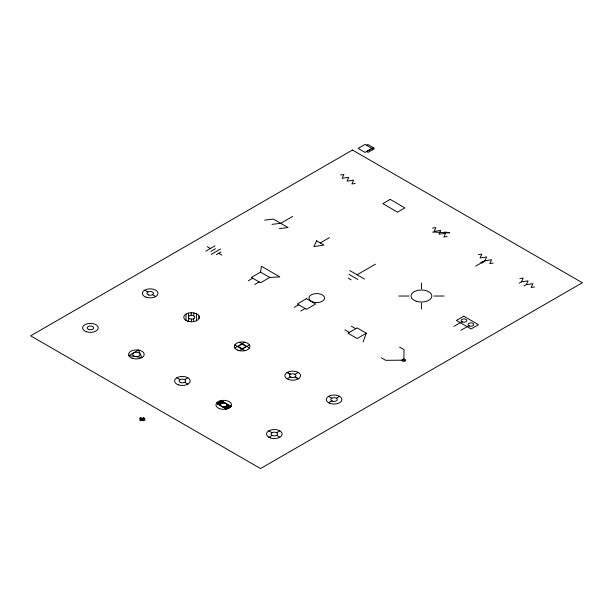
<?xml version="1.0" encoding="UTF-8"?>
<svg xmlns="http://www.w3.org/2000/svg" width="613" height="613" viewBox="0 0 613 613"><rect width="100%" height="100%" fill="white"/><g stroke="black" fill="none" stroke-linecap="round" stroke-linejoin="round"><path stroke-width="0.92" d="M403.86 359.126L404.074 349.694L399.607 347.119M193.585 321.603L193.677 318.676M193.769 315.879L193.861 312.952M260.525 272.126L261.445 266.287L279.834 276.907L269.72 277.436L260.525 282.746L251.33 277.436L260.525 272.126L269.72 277.436M363.08 341.985L366.329 333.204L357.134 327.894L347.939 333.204L357.134 338.506L366.329 333.204M493.159 263.107L489.795 263.582L491.557 259.759L484.937 260.778L480.899 262.425L482.048 263.092L484.921 260.77L486.684 256.947L480.071 257.966L481.833 254.15L478.446 254.61M519.15 283.183L521.448 281.857L523.211 278.034L519.824 278.501M524 285.987L526.299 284.654L528.061 280.838L521.448 281.857M366.482 145.273L367.861 144.476L374.114 148.085L372.735 148.882L365.026 144.446L358.13 148.43L365.026 152.415L371.922 148.43M205.815 251.161L215.01 245.851M210.872 251.43L215.469 248.771M211.332 254.349L220.527 249.039M216.389 254.61L220.986 251.958M292.707 216.389L280.708 223.316L271.98 224.358M248.303 280.777L252.709 278.233M320.293 242.932L329.488 237.622M254.74 284.493L259.146 281.949M294.278 307.32L298.684 304.776M357.072 274.785L375.462 264.165M234.817 348.023L244.855 342.23M300.715 311.036L305.121 308.492M184.666 379.631L187.884 377.769M239.415 350.674L249.453 344.881M475.726 266.08L484.921 260.77M287.152 378.857L290.409 376.98M295.006 374.321L298.263 372.443M453.904 326.377L461.949 321.733M268.8 437.23L272.019 435.376M276.616 432.717L279.834 430.862M328.568 402.726L331.786 400.864M336.384 398.212L339.602 396.35M460.8 330.361L468.853 325.718M526.314 284.662L532.935 283.65L531.172 287.474L534.536 286.991M355.233 183.479L351.87 183.954L353.632 180.13L347.012 181.142L348.759 177.318L342.146 178.337L343.908 174.513L340.522 174.981M447.184 236.564L443.82 237.039L445.582 233.216L438.962 234.235L440.709 230.404L434.096 231.423L435.858 227.607L432.471 228.067M264.624 220.113L273.352 219.071L288.064 227.561L279.336 228.603M449.613 232.679L444.693 232.971L444.793 232.036L449.613 232.679L432.602 232.089M402.013 360.191L385.684 360.314L381.217 357.739M398.764 296.033L409.009 296.033M433.866 296.033L444.111 296.033M349.716 270.54L364.428 279.03M348.981 274.356L357.808 279.459M348.245 278.179L351.188 279.88M351.349 326.147L355.755 328.691M207.194 246.648L210.412 248.503M218.688 253.284L221.906 255.138M402.549 359.433L405.124 360.919M344.912 329.863L349.318 332.407M239.415 342.23L249.453 348.023M144.668 290.179L147.886 292.041M152.484 294.692L155.702 296.546M287.152 372.443L290.409 374.321M328.568 396.35L331.786 398.212M234.817 344.881L244.855 350.674M221.025 400.626L231.063 406.419M176.851 377.769L180.069 379.631M184.666 382.282L187.884 384.144M268.8 430.862L272.019 432.717M276.616 435.376L279.834 437.23M216.427 403.277L226.465 409.07M142.285 418.426L143.641 419.208M140.821 419.277L142.178 420.058M198.926 315.764L199.033 318.545M191.179 312.753L191.271 315.381M191.409 319.128L191.501 321.756M421.438 282.938L421.438 288.861M421.438 303.205L421.438 309.128M196.451 313.741L196.451 320.768M188.589 313.09L188.589 316.492M188.589 318.017L188.589 321.419M186.007 314.094L186.007 320.415M230.825 406.281A7.502 4.329 0 0 1 226.228 408.932M216.665 403.415A7.502 4.329 0 0 1 221.262 400.764M217.209 403.729A6.82 3.939 0 0 1 221.806 401.071M217.699 404.013A6.214 3.586 0 0 1 222.297 401.354M229.208 405.346A5.525 3.195 0 0 1 224.611 407.997M218.282 404.35A5.525 3.195 0 0 1 222.887 401.691M228.58 404.978A4.835 2.789 0 0 1 223.983 407.637M218.918 404.68A4.835 2.789 0 0 1 223.461 402.059M219.538 405.07A4.222 2.437 0 0 1 224.136 402.419M220.366 405.545A3.594 2.077 0 0 1 221.201 403.377A3.594 2.077 0 0 1 224.963 402.894M230.335 405.998A6.889 3.977 0 0 1 225.737 408.649M229.745 405.653A6.161 3.555 0 0 1 225.147 408.312M226.994 404.067A3.517 2.031 0 0 1 226.235 406.281A3.517 2.031 0 0 1 222.396 406.725M227.936 404.611A4.207 2.429 0 0 1 223.339 407.27M230.549 406.12A7.149 4.13 0 0 1 225.952 408.771M216.941 403.576A7.149 4.13 0 0 1 221.538 400.917M230.028 405.821A6.505 3.755 0 0 1 225.431 408.473M217.462 403.875A6.505 3.755 0 0 1 222.059 401.224M229.484 405.507A5.854 3.379 0 0 1 224.887 408.158M218.006 404.189A5.854 3.379 0 0 1 222.603 401.53M228.917 405.178A5.203 3.004 0 0 1 224.32 407.829M218.573 404.519A5.203 3.004 0 0 1 223.17 401.86M228.297 404.818A4.552 2.628 0 0 1 223.699 407.476M219.193 404.871A4.552 2.628 0 0 1 223.791 402.22M227.569 404.404A3.9 2.253 0 0 1 222.971 407.055M219.921 405.293A3.9 2.253 0 0 1 224.519 402.641M316.614 240.809L313.925 246.61L323.971 245.054L316.614 240.809M352.475 150.032L30.65 335.832L260.525 468.554L582.35 282.746L352.475 150.032M372.735 148.085L366.697 151.572L368.076 152.369L374.114 148.882L372.735 148.085M390.174 199.401L382.819 203.646L397.53 212.144L404.886 207.891L390.174 199.401M138.415 350.061L128.853 355.578L141.909 357.601L138.415 350.061M306.5 298.677L297.305 303.979L306.5 309.289L315.695 303.979L306.5 298.677M140.821 417.683L139.526 418.426L143.641 420.802L144.936 420.058L140.821 417.683M143.58 417.683L139.526 420.02L140.883 420.802L144.936 418.464L143.58 417.683M463.735 316.193L456.379 320.438L471.09 328.936L478.446 324.683L463.735 316.193M298.393 378.78L295.06 376.941L298.355 378.803M290.501 374.267L287.244 372.39L290.462 374.29M219.37 408.58A7.8 4.506 0 0 0 231.53 405.17A7.8 4.506 0 0 0 220.335 400.795A7.8 4.506 0 0 0 219.37 408.58M221.921 406.404A3.249 1.877 0 0 0 226.986 404.978A3.249 1.877 0 0 0 222.327 403.162A3.249 1.877 0 0 0 221.921 406.404M270.417 437.943A7.8 4.506 0 0 0 282.118 434.042A7.8 4.506 0 0 0 270.417 430.142A7.8 4.506 0 0 0 270.417 437.943M272.693 435.667A3.249 1.877 0 0 0 277.566 434.042A3.249 1.877 0 0 0 272.693 432.418A3.249 1.877 0 0 0 272.693 435.667M178.467 384.857A7.8 4.506 0 0 0 190.168 380.957A7.8 4.506 0 0 0 178.467 377.056A7.8 4.506 0 0 0 178.467 384.857M180.544 382.512A3.249 1.877 0 0 0 185.609 381.094A3.249 1.877 0 0 0 180.95 379.271A3.249 1.877 0 0 0 180.544 382.512M134.523 356.283A3.732 2.153 0 0 0 140.124 354.414A3.732 2.153 0 0 0 134.523 352.552A3.732 2.153 0 0 0 134.523 356.283M132.017 358.145A7.8 4.506 0 0 0 144.178 354.735A7.8 4.506 0 0 0 132.983 350.36A7.8 4.506 0 0 0 132.017 358.145M88.594 329.426A3.249 1.877 0 0 0 93.659 328.009A3.249 1.877 0 0 0 89 326.185A3.249 1.877 0 0 0 88.594 329.426M86.517 331.771A7.8 4.506 0 0 0 98.218 327.871A7.8 4.506 0 0 0 86.517 323.971A7.8 4.506 0 0 0 86.517 331.771M332.261 401.094A3.249 1.877 0 0 0 337.326 399.668A3.249 1.877 0 0 0 332.667 397.852A3.249 1.877 0 0 0 332.261 401.094M329.71 403.27A7.8 4.506 0 0 0 341.87 399.86A7.8 4.506 0 0 0 330.675 395.485A7.8 4.506 0 0 0 329.71 403.27M288.616 379.524A7.854 4.536 0 0 0 300.562 375.761A7.854 4.536 0 0 0 288.945 371.67A7.854 4.536 0 0 0 288.616 379.524M291.014 377.248A3.249 1.877 0 0 0 295.956 375.692A3.249 1.877 0 0 0 291.152 373.999A3.249 1.877 0 0 0 291.014 377.248M240.511 348.077A3.249 1.877 0 0 0 245.384 346.452A3.249 1.877 0 0 0 240.511 344.828A3.249 1.877 0 0 0 240.511 348.077M237.76 350.184A7.8 4.506 0 0 0 249.92 346.774A7.8 4.506 0 0 0 238.725 342.399A7.8 4.506 0 0 0 237.76 350.184M189.739 318.806A3.249 1.877 0 0 0 194.804 317.388A3.249 1.877 0 0 0 190.145 315.565A3.249 1.877 0 0 0 189.739 318.806M187.662 321.158A7.8 4.506 0 0 0 199.363 317.25A7.8 4.506 0 0 0 187.662 313.35A7.8 4.506 0 0 0 187.662 321.158M145.917 297.136A7.8 4.506 0 0 0 157.978 293.612A7.8 4.506 0 0 0 146.66 289.344A7.8 4.506 0 0 0 145.917 297.136M148.407 294.937A3.249 1.877 0 0 0 153.434 293.466A3.249 1.877 0 0 0 148.714 291.688A3.249 1.877 0 0 0 148.407 294.937M402.925 361.088A1.824 1.05 0 0 0 405.653 360.176A1.824 1.05 0 0 0 402.925 359.264A1.824 1.05 0 0 0 402.925 361.088M312.369 301.795A7.8 4.506 0 0 0 324.53 298.385A7.8 4.506 0 0 0 313.335 294.018A7.8 4.506 0 0 0 312.369 301.795M462.371 321.932A2.843 1.64 0 0 0 466.8 320.691A2.843 1.64 0 0 0 462.723 319.097A2.843 1.64 0 0 0 462.371 321.932M469.435 325.978A2.843 1.64 0 0 0 473.703 324.553A2.843 1.64 0 0 0 469.435 323.128A2.843 1.64 0 0 0 469.435 325.978M416.235 301.221A10.406 6.007 0 0 0 431.843 296.018A10.406 6.007 0 0 0 416.235 290.815A10.406 6.007 0 0 0 416.235 301.221"/></g></svg>
